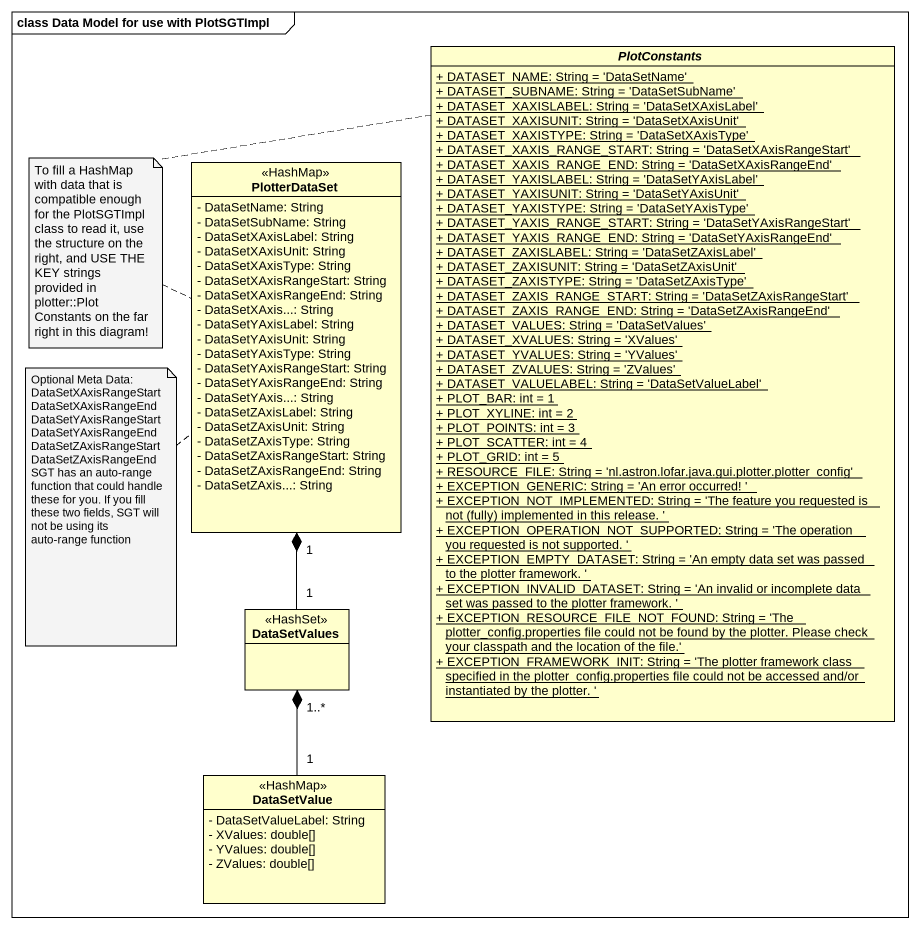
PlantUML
@startuml
mainframe class Data Model for use with PlotSGTImpl
hide circle
hide empty members
skinparam classAttributeIconSize 0
abstract class PlotConstants {
  {static} + DATASET_NAME: String = 'DataSetName'
  {static} + DATASET_SUBNAME: String = 'DataSetSubName'
  {static} + DATASET_XAXISLABEL: String = 'DataSetXAxisLabel'
  {static} + DATASET_XAXISUNIT: String = 'DataSetXAxisUnit'
  {static} + DATASET_XAXISTYPE: String = 'DataSetXAxisType'
  {static} + DATASET_XAXIS_RANGE_START: String = 'DataSetXAxisRangeStart'
  {static} + DATASET_XAXIS_RANGE_END: String = 'DataSetXAxisRangeEnd'
  {static} + DATASET_YAXISLABEL: String = 'DataSetYAxisLabel'
  {static} + DATASET_YAXISUNIT: String = 'DataSetYAxisUnit'
  {static} + DATASET_YAXISTYPE: String = 'DataSetYAxisType'
  {static} + DATASET_YAXIS_RANGE_START: String = 'DataSetYAxisRangeStart'
  {static} + DATASET_YAXIS_RANGE_END: String = 'DataSetYAxisRangeEnd'
  {static} + DATASET_ZAXISLABEL: String = 'DataSetZAxisLabel'
  {static} + DATASET_ZAXISUNIT: String = 'DataSetZAxisUnit'
  {static} + DATASET_ZAXISTYPE: String = 'DataSetZAxisType'
  {static} + DATASET_ZAXIS_RANGE_START: String = 'DataSetZAxisRangeStart'
  {static} + DATASET_ZAXIS_RANGE_END: String = 'DataSetZAxisRangeEnd'
  {static} + DATASET_VALUES: String = 'DataSetValues'
  {static} + DATASET_XVALUES: String = 'XValues'
  {static} + DATASET_YVALUES: String = 'YValues'
  {static} + DATASET_ZVALUES: String = 'ZValues'
  {static} + DATASET_VALUELABEL: String = 'DataSetValueLabel'
  {static} + PLOT_BAR: int = 1
  {static} + PLOT_XYLINE: int = 2
  {static} + PLOT_POINTS: int = 3
  {static} + PLOT_SCATTER: int = 4
  {static} + PLOT_GRID: int = 5
  {static} + RESOURCE_FILE: String = 'nl.astron.lofar.java.gui.plotter.plotter_config'
  {static} + EXCEPTION_GENERIC: String = 'An error occurred! '
  {static} {field} + EXCEPTION_NOT_IMPLEMENTED: String = 'The feature you requested is not (fully) implemented in this release. '
  {static} + EXCEPTION_OPERATION_NOT_SUPPORTED: String = 'The operation you requested is not supported. '
  {static} + EXCEPTION_EMPTY_DATASET: String = 'An empty data set was passed to the plotter framework. '
  {static} + EXCEPTION_INVALID_DATASET: String = 'An invalid or incomplete data set was passed to the plotter framework. '
  {static} + EXCEPTION_RESOURCE_FILE_NOT_FOUND: String = 'The plotter_config.properties file could not be found by the plotter. Please check your classpath and the location of the file.'
  {static} + EXCEPTION_FRAMEWORK_INIT: String = 'The plotter framework class specified in the plotter_config.properties file could not be accessed and/or instantiated by the plotter. '
}
class PlotterDataSet <<HashMap>> {
  - DataSetName: String
  - DataSetSubName: String
  - DataSetXAxisLabel: String
  - DataSetXAxisUnit: String
  - DataSetXAxisType: String
  - DataSetXAxisRangeStart: String
  - DataSetXAxisRangeEnd: String
  - DataSetXAxis...: String
  - DataSetYAxisLabel: String
  - DataSetYAxisUnit: String
  - DataSetYAxisType: String
  - DataSetYAxisRangeStart: String
  - DataSetYAxisRangeEnd: String
  - DataSetYAxis...: String
  - DataSetZAxisLabel: String
  - DataSetZAxisUnit: String
  - DataSetZAxisType: String
  - DataSetZAxisRangeStart: String
  - DataSetZAxisRangeEnd: String
  - DataSetZAxis...: String
}
class DataSetValues <<HashSet>>
class DataSetValue <<HashMap>> {
  - DataSetValueLabel: String
  - XValues: double[]
  - YValues: double[]
  - ZValues: double[]
}
DataSetValues "1" -up-* "1" PlotterDataSet
DataSetValue "1" -up-* "1..*" DataSetValues
note as N1
  To fill a HashMap with data that is compatible enough for the PlotSGTImpl class to read it, use the structure on the right, and USE THE KEY strings provided in plotter::PlotConstants on the far right in this diagram!
end note
N1 .. PlotterDataSet
N1 .. PlotConstants
note bottom of PlotterDataSet
  Optional Meta Data:
  DataSetXAxisRangeStart
  DataSetXAxisRangeEnd
  DataSetYAxisRangeStart
  DataSetYAxisRangeEnd
  DataSetZAxisRangeStart
  DataSetZAxisRangeEnd
  SGT has an auto-range function that could handle these for you. If you fill these two fields, SGT will not be using its auto-range function
end note
@enduml
